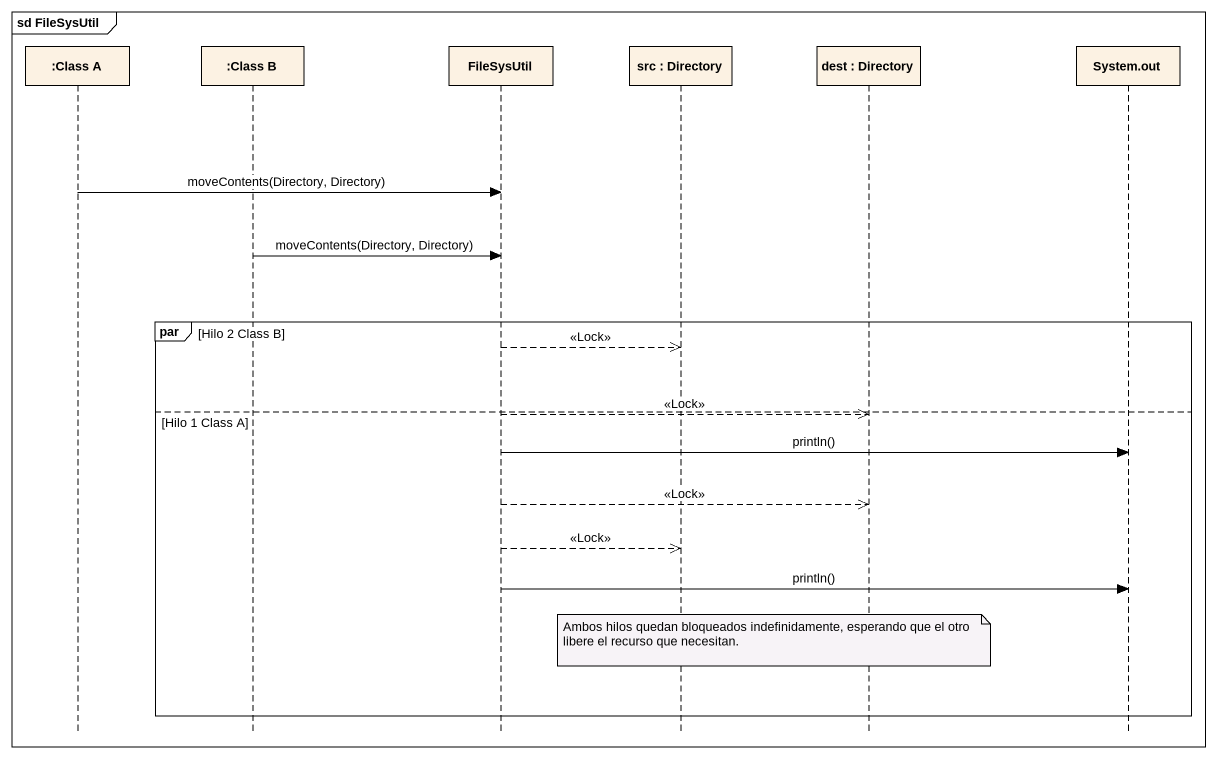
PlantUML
@startuml
mainframe sd FileSysUtil
hide footbox
participant ":Class A" as Class_A
participant ":Class B" as Class_B
participant FileSysUtil
participant "src : Directory" as src
participant "dest : Directory" as dest
participant "System.out" as System_out

Class_A -> FileSysUtil : moveContents(Directory, Directory)
Class_B -> FileSysUtil : moveContents(Directory, Directory)
par Hilo 2 Class B
  FileSysUtil -->> src : <<Lock>>
else Hilo 1 Class A
  FileSysUtil -->> dest : <<Lock>>
  FileSysUtil -> System_out : println()
  FileSysUtil -->> dest : <<Lock>>
  FileSysUtil -->> src : <<Lock>>
  FileSysUtil -> System_out : println()
  note over src : Ambos hilos quedan bloqueados indefinidamente, esperando que el otro libere el recurso que necesitan.
end
@enduml
